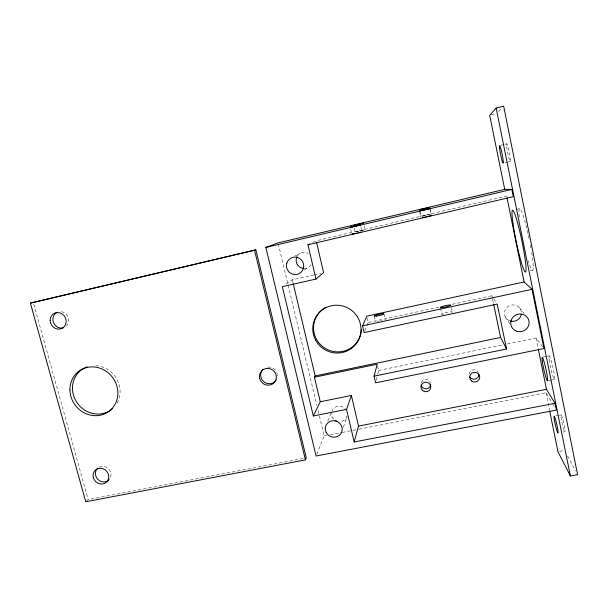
<?xml version="1.0" encoding="UTF-8"?>
<svg xmlns="http://www.w3.org/2000/svg" width="608" height="608" viewBox="0 0 608 608"><rect width="100%" height="100%" fill="white"/><g stroke="black" fill="none" stroke-linecap="round" stroke-linejoin="round"><path stroke-width="0.46" stroke-dasharray="3.04 2.28" d="M376.261 380.16L377.576 374.862M377.788 373.981L378.662 370.454L377.652 366.001M343.383 427.143L347.008 416.389A8.026 7.729 23.9 0 1 339.788 421.678M316.783 454.267L324.148 435.966L317.756 409.176M327.78 421.063L331.026 413.189M364.815 330.896L368.326 322.422L367.095 317.034M498.484 111.576L501.729 108.216M86.359 501.243L88.145 499.594L304.418 458.25M286.178 284.027L292.296 279.786L313.485 274.96M304.342 270.089L308.013 267.588M294.857 256.059L300.344 253.194M312.9 242.379L316.19 240.791L506.677 196.065L509.17 196.285M430.266 209.973L431.163 214.145L430.502 214.373M420.219 212.344L421.116 216.501L431.163 214.145M364.04 225.576L364.96 229.68L356.349 231.808M355.444 231.876L364.96 229.68M491.401 114.874L496.531 113.582M500.483 145.342L504.055 144.468M504.944 144.256L506.73 143.815M504.936 162.731L507.604 162.085M508.501 161.872L510.279 161.447M426.147 215.468L421.116 216.501M516.222 209.403L519.764 208.582M314.404 274.748L320.849 273.281M530.45 270.788L532.205 270.408M368.326 322.422L439.326 307.086M452.238 304.304L491.887 295.739L493.339 298.019M378.662 370.454L502.74 344.911M507.368 343.953L536.074 338.048L542.845 347.031M543.02 357.109L546.493 356.41M547.36 356.235L549.1 355.878M548.363 380.631L550.977 380.122M551.851 379.947L554.466 379.43M324.148 435.966L326.754 435.465M330.22 434.788L341.384 432.607M342.312 432.432L358.127 429.347M359.054 429.164L545.992 392.73L552.11 402.929M555.894 415.902L558.478 415.408M559.345 415.249L561.07 414.922M563.168 432.052L564.9 431.726A8.618 0.806 77.1 0 0 562.772 419.193A8.618 0.806 77.1 0 0 561.306 419.049A8.618 0.806 77.1 0 0 564.9 431.726M559.596 451.356L563.707 450.604M519.354 307.564L523.967 313.295M493.825 298.779L496.736 303.331M505.286 316.928L510.18 324.611M552.588 403.727L554.967 407.694M567.583 456.114L575.419 470.668M33.759 304.106L88.145 499.594M292.296 279.786L292.957 282.553M278.274 243.816L316.874 405.483M350.611 228.958L351.394 232.4M360.878 226.541L361.851 230.85M354.251 227.878L355.178 231.975M374.232 315.985L375.47 321.45M383.922 313.888L385.366 320.272M419.482 210.908L420.804 217.018M440.549 308.264L441.834 314.207M430.038 208.415L431.353 214.548M451.356 307.716L452.268 311.965M491.887 295.739L492.465 298.52M492.662 299.448L493.43 303.156M545.992 392.73L549.541 410.225M536.074 338.048L538.118 348.118M531.673 252.548A31.646 3.101 78.2 0 1 528.162 260.68M519.27 217.018A31.646 3.101 78.2 0 1 521.474 211.113A31.646 3.101 78.2 0 1 529.287 239.59M530.381 245.146A31.646 3.101 78.2 0 1 530.883 247.874M333.556 419.049A8.026 7.729 23.9 0 1 331.413 413.425M331.755 411.434A8.026 7.729 23.9 0 1 345.215 408.751M509.489 320.743A8.55 8.223 -16.1 0 1 504.716 311.091A8.55 8.223 -16.1 0 1 514.003 304.927A8.55 8.223 -16.1 0 1 521.459 312.793M311.045 264.723A8.155 8.048 68.4 0 1 304.654 268.516M297.312 256.067A8.155 8.048 68.4 0 1 308.408 253.49M421.215 382.698A4.879 4.72 5.5 0 1 430.631 383.215M469.042 374.224A4.963 4.773 -3 0 1 478.428 372.332M377.272 321.548A4.97 0.646 -12.7 0 1 378.305 321.222M380.745 320.606A4.97 0.646 -12.7 0 1 381.984 320.363M443.437 314.382A5.335 0.722 -12.1 0 1 443.604 313.257A5.335 0.722 -12.1 0 1 451.25 311.767A5.335 0.722 -12.1 0 1 449.791 313.143M95.866 365.644A24.882 23.127 52.1 0 1 116.736 378.989A24.882 23.127 52.1 0 1 116.964 403.279M61.347 311.706A8.406 7.79 59.3 0 1 68.24 317.422A8.406 7.79 59.3 0 1 66.546 325.987M267.771 367.095A8.535 8.238 39.7 0 1 276.45 371.625M276.769 372.294A8.535 8.238 39.7 0 1 277.24 373.692M277.385 374.414A8.535 8.238 39.7 0 1 277.484 375.873M99.203 467.096A8.14 7.486 45.3 0 1 108.414 468.76A8.14 7.486 45.3 0 1 110.314 477.956M110.01 478.534A8.14 7.486 45.3 0 1 109.235 479.59M549.161 359.716A12.084 1.155 77.4 0 0 554.101 379.179A12.084 1.155 77.4 0 0 552.125 364.04A12.084 1.155 77.4 0 0 549.161 359.716M506.669 146.581A8.991 0.874 78.7 0 0 510.006 161.211A8.991 0.874 78.7 0 0 508.866 150.085A8.991 0.874 78.7 0 0 506.669 146.581"/><path stroke-width="0.91" d="M507.057 197.912L524.104 281.975L532.023 289.317L543.978 348.528L375.607 382.804L374.087 376.154L377.241 364.215L314.412 377.234L320.256 401.759L313.34 415.994L346.53 409.374L351.386 395.466L320.256 401.759M313.34 415.994L282.348 286.68L315.985 279.042L307.952 244.773L513.312 196.65L511.852 189.407L504.716 189.362L278.046 242.896L265.856 247.426L316.084 456.015L556.396 410.081L555.028 403.294L354.16 441.97L358.522 426.079L351.386 395.466M305.414 459.884L306.28 457.892L255.839 249.789L30.4 303.111L85.766 501.79L305.414 459.884L254.554 250.253L255.839 249.789M374.087 376.154L506.548 349.007L497.222 304.091L364.116 332.591L362.573 325.835L366.89 316.137L524.104 281.975M314.412 377.234L315.172 375.926L293.178 283.472M549.723 411.145L557.946 451.66L570.388 475.996L577.6 474.711L503.682 106.21L496.158 108.102L489.691 115.3L504.716 189.362M315.985 279.042L323.616 272.65L316.616 242.607M307.952 244.773L309.601 243.975M431.368 215.506L430.016 215.893M352.67 233.829L351.789 234.118L354 233.738M360.286 232.241L361.175 231.998M357.876 232.849L359.153 232.53M427.652 216.494L428.929 216.174M265.856 247.426L511.852 189.407M30.4 303.111L254.554 250.253M424.901 217.14L426.276 216.82M355.201 233.472L356.524 233.168M362.573 325.835L532.023 289.317M422.53 217.649L423.624 217.421M315.172 375.926L500.574 337.47L506.548 349.007M358.522 426.079L546.47 389.325L555.028 403.294M429.97 215.673L430.814 215.506M346.53 409.374L354.16 441.97M493.628 304.084L500.574 337.47M496.158 108.102L570.388 475.996M538.3 349.038L546.47 389.325M361.426 329.392A24.046 23.666 29.3 0 1 325.204 348.369A24.046 23.666 29.3 0 1 325.341 307.511M337.045 421.268A8.026 7.729 23.9 0 1 335.16 420.379M521.36 314.23A8.55 8.223 -16.1 0 1 510.18 320.986M303.954 268.516A8.155 8.048 68.4 0 1 296.978 256.682M430.73 384.446A4.879 4.72 5.5 0 1 421.093 385.13M478.944 374.748A4.963 4.773 -3 0 1 469.558 376.641M112.586 408.622A24.882 23.127 52.1 0 1 77.3 403.074A24.882 23.127 52.1 0 1 83.98 368.25M84.748 367.855A24.882 23.127 52.1 0 1 87.172 366.852M63.027 327.94A8.406 7.79 59.3 0 1 53.534 322.681A8.406 7.79 59.3 0 1 56.696 312.558M276.252 379.985A8.535 8.238 39.7 0 1 263.811 381.733A8.535 8.238 39.7 0 1 263.234 369.178M108.779 480.062A8.14 7.486 45.3 0 1 97.736 479.248A8.14 7.486 45.3 0 1 97.599 468.228M430.038 208.415L419.482 210.908L430.038 208.415M429.727 207.472L419.68 209.844L429.727 207.472M360.491 224.823L350.292 227.255L360.491 224.823M363.485 223.113L353.696 225.424L363.485 223.113M512.947 223.273A31.601 2.85 78.2 0 0 525.168 271.951A31.601 2.85 78.2 0 0 518.989 228.22A31.601 2.85 78.2 0 0 512.947 223.273M315.529 339.948A24.214 23.826 29.4 0 0 357.276 342.182A24.214 23.826 29.4 0 0 337.85 305.239A24.214 23.826 29.4 0 0 315.529 339.948M326.238 432.607A8.558 8.216 24.6 0 0 340.951 433.565A8.558 8.216 24.6 0 0 334.05 420.698A8.558 8.216 24.6 0 0 326.238 432.607M471.937 381.193A5.031 4.841 -2.7 0 0 479.735 377.424A5.031 4.841 -2.7 0 0 472.462 372.826A5.031 4.841 -2.7 0 0 471.937 381.193M422.218 390.123A4.948 4.78 5.8 0 0 430.593 388.451A4.948 4.78 5.8 0 0 424.863 382.257A4.948 4.78 5.8 0 0 422.218 390.123M516.922 331.292A9.226 8.854 -14.8 0 0 528.945 320.963A9.226 8.854 -14.8 0 0 513.866 316.266A9.226 8.854 -14.8 0 0 516.922 331.292M286.786 263.241A8.778 8.641 65.4 0 0 297.092 274.375A8.778 8.641 65.4 0 0 301.378 259.905A8.778 8.641 65.4 0 0 286.786 263.241M376.466 316.054A4.978 0.608 -12.8 0 0 383.922 313.888A4.978 0.608 -12.8 0 0 376.838 314.883A4.978 0.608 -12.8 0 0 376.466 316.054M442.001 307.564A5.343 0.684 -12.2 0 0 450.672 305.376A5.343 0.684 -12.2 0 0 444.091 305.938A5.343 0.684 -12.2 0 0 442.001 307.564M542.275 361.106A12.069 1.064 77.4 0 0 547.147 380.547A12.069 1.064 77.4 0 0 545.072 365.454A12.069 1.064 77.4 0 0 542.275 361.106M554.45 420.348A8.611 0.737 77.1 0 0 557.969 433.025A8.611 0.737 77.1 0 0 555.803 420.508A8.611 0.737 77.1 0 0 554.45 420.348M499.586 148.314A8.983 0.806 78.7 0 0 502.892 162.929A8.983 0.806 78.7 0 0 501.661 151.84A8.983 0.806 78.7 0 0 499.586 148.314M69.928 389.743A25.065 23.271 52 0 0 106.043 413.166A25.065 23.271 52 0 0 105.716 370.994A25.065 23.271 52 0 0 69.928 389.743M50.16 320.439A8.466 7.843 59.3 0 0 62.305 328.229A8.466 7.843 59.3 0 0 62.039 313.85A8.466 7.843 59.3 0 0 50.16 320.439M259.677 378.495A8.596 8.299 39.7 0 0 273.767 383.078A8.596 8.299 39.7 0 0 270.294 368.798A8.596 8.299 39.7 0 0 259.677 378.495M93.328 477.637A8.2 7.532 45.3 0 0 106.537 482.136A8.2 7.532 45.3 0 0 102.874 468.73A8.2 7.532 45.3 0 0 93.328 477.637"/></g></svg>
